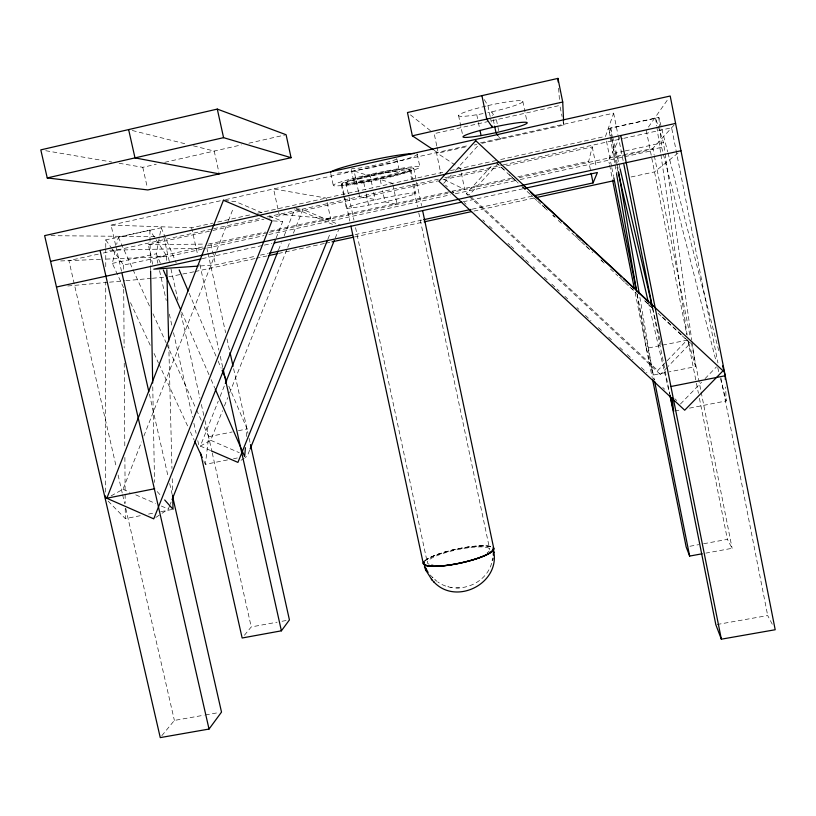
<?xml version="1.0" encoding="UTF-8"?>
<svg xmlns="http://www.w3.org/2000/svg" width="816" height="816" viewBox="0 0 816 816"><rect width="100%" height="100%" fill="white"/><g stroke="black" fill="none" stroke-linecap="round" stroke-linejoin="round"><path stroke-width="0.61" stroke-dasharray="4.08 3.06" d="M105.55 492.099L105.733 281.928M105.743 266.648L105.764 248.809M105.764 247.534L105.764 239.894L149.838 230.132L155.387 238.66M246.432 436.458L247.095 428.951L228.613 385.672M227.47 459.928L205.377 464.335L208.672 436.703L203.949 426.268M160.334 263.089L156.264 253.766L159.548 236.426M159.783 235.192L161.191 227.756L118.32 237.252L116.688 244.382M123.573 287.65L112.343 263.395L115.607 249.135M590.386 169.697L588.693 161.272L592.253 146.9L506.44 165.801M491.64 563.224C485.449 585.245 456.379 595.262 437.835 581.992M480.522 142.82L613.632 113.169L605.513 136.354L498.627 159.967M111.139 495.873L122.992 489.253L141.566 441.925M143.891 436.009L216.352 251.42M216.811 250.237L227.96 221.83M228.429 220.646L233.539 207.631M162.068 513.274L168.3 509.092L169.718 505.543M170.187 504.359L171.125 501.993M276.134 238.068L282.724 221.503L267.495 215.067M210.589 450.524L200.348 446.077L218.239 401.176M220.126 396.443L224.839 384.632M278.531 249.91L281.357 242.821M284.182 235.732L295.015 208.549M200.348 446.077L210.701 440.293L222.523 410.703M224.41 405.97L227.725 397.678M229.612 392.945L287.283 248.523M287.762 247.34L290.598 240.241M293.434 233.141L302.889 209.467L340.425 225.277M327.93 239.017L330.317 233.101M249.614 450.248L247.238 456.144L245.167 457.531M335.192 238.231L338.528 229.979M620.313 136.486L608.603 160.211L609.358 163.955M648.424 127.082L668.753 98.093M161.833 735.695L174.389 720.426L204.153 715.163M244.423 635.236L251.246 626.943L277.103 622.18M443.669 183.406L452.125 174.104M455.512 170.391L478.36 145.289M673.996 125.164L650.393 151.072L517.415 180.163M468.098 195.361L466.242 193.627L491.161 166.382M667.274 367.312L660.399 374.452L657.737 370.535L666.325 361.61M667.182 360.723L686.95 340.19L690.499 343.21L668.141 366.415M680.473 403.981L701.536 382.265M705.044 378.644L716.458 366.884M678.025 153.082L654.524 171.901L630.86 177.031M155.825 517.456L161.027 513.968M241.026 460.306L244.137 458.225M119.156 163.271L142.78 167.311L156.244 164.251M164.801 162.313L241.475 144.871M248.911 143.188L284.845 135.017M484.316 99.623L487.917 105.601L488.468 105.478A34.007 3.458 -12.5 0 1 522.791 101.276A34.007 3.458 -12.5 0 1 492.201 111.721L491.681 111.833A34.068 3.458 -12.5 0 1 487.835 112.649M115.648 245.32L111.068 225.134L224.267 199.91M225.512 199.634L468.088 145.595M434.102 150.297L438.243 153.051L468.098 146.401M474.31 145.013L476.799 144.463M481.777 143.361L563.795 125.093L563.632 121.451M611.99 137.894L610.603 128.051L658.818 117.371L667.672 151.827M610.103 136.129L608.818 128.591L655.595 118.228L657.849 125.174M111.068 225.134L191.648 227.786L212.772 223.115M217.75 222.023L252.542 214.333M257.519 213.231L445.189 171.778M450.401 170.626L497.383 160.242M98.338 254.123L68.911 260.61L116.392 467.588M103.244 253.042L212.435 228.98M213.67 228.704L260.906 218.29M267.118 216.923L438.641 179.122M444.863 177.755L502.034 165.148M503.278 164.873L622.547 138.587M623.781 138.322L671.619 127.775L717.937 362.916M152.694 264.292L148.288 244.688L211.711 230.724M212.945 230.449L263.935 219.218M268.913 218.117L438.039 180.866M443.017 179.775L500.218 167.168M358.785 192.902L359.57 196.554L375.819 199.685A36.72 2.02 -12 0 1 415.528 193.045A36.72 2.02 -12 0 1 385.509 201.715L384.958 201.838A36.791 2.02 -12 0 1 346.708 208.162A36.791 2.02 -12 0 1 375.34 199.798M112.343 263.395L156.264 253.766M611.133 137.17L615.437 153.082L624.056 151.195M625.291 150.919L663.479 142.545L664.918 152.623M208.437 244.055L265.618 232.05M270.586 230.959L450.758 191.485M452.003 191.209L512.897 177.878M517.864 176.786L588.693 161.272M202.429 246.983L156.499 257.04L157.886 263.242M207.397 245.891L268.26 232.57M269.504 232.295L448.586 193.086M449.83 192.811L514.172 178.714M519.139 177.633L652.871 148.349L654.106 154.601M112.169 248.972L123.553 265.108L166.484 255.714L166.617 260.814M617.936 171.197L614.774 157.58L661.633 147.329L659.869 128.602M202.001 249.166L168.198 256.561L103.693 259.192M206.723 248.135L263.884 235.63M268.862 234.539L450.31 194.84M455.277 193.759L516.171 180.428M202.256 258.631L263.15 245.361M264.394 245.096L271.85 243.464M463.202 201.766L522.852 188.771M200.44 265.945L215.567 264.884L255.439 256.234M260.416 255.143L267.893 253.521M355.103 234.59L422.382 219.983M472.209 209.171L532.012 196.187M193.81 271.83L168.861 276.767M195.055 271.555L254.827 258.59M256.071 258.325L267.281 255.887M278.48 253.46L324.554 243.464M325.798 243.199L332.03 241.842M354.44 236.987L422.923 222.136M473.974 211.058L534.99 197.829M208.672 436.703L232.223 431.95M238.415 430.695L247.095 428.951M637.133 294.382L646.354 348.391L687.878 340.017L695.569 366.619L669.314 371.851M233.611 458.704L237.283 457.97M646.354 348.391L653.065 375.095L668.069 372.106M108.13 501.095L125.307 518.629L141.209 515.518M148.543 514.08L153.439 513.121M160.772 511.683L171.788 509.531M674.842 410.999L679.728 410.05M689.51 408.133L726.199 400.942L725.638 387.09M282.04 621.272L286.967 620.364M689.918 546.261L698.659 544.649M703.657 543.731L727.393 539.366L732.115 548.301L705.891 553.105M205.387 714.949L219.035 712.541M717.07 624.505L767.703 615.56L772.313 624.281M67.84 285.988L108.253 282.295M109.507 282.183L124.664 280.796M125.929 280.684L151.184 278.378M152.439 278.256L163.802 277.226M60.68 260.947L102.428 259.243M109.579 250.226L205.652 248.135M148.288 244.688L203.419 244.106M456.328 587.908L459.275 587.897M50.969 235.681L156.131 236.609M273.207 220.881L282.724 221.503M224.665 200.42L235.855 201.715L262.803 213.088M296.137 208.682L302.889 209.467M45.778 150.725L111.69 161.996M447.79 586.571L448.535 586.745M450.738 587.245L451.36 587.398M132.294 130.499L186.089 144.014M193.423 145.85L214.21 151.072L218.974 172.666M392.618 183.386L380.185 179.387A36.832 2.632 -12 0 1 363.783 182.662A36.802 2.632 -12 0 1 341.516 184.62A36.802 2.632 -12 0 1 370.199 176.174L370.78 176.042A36.761 2.632 -12 0 1 410.642 169.912A36.761 2.632 -12 0 1 380.735 179.265L380.185 179.387L381.674 186.405M296.177 209.049L332.479 224.339M210.701 440.293L239.251 452.676M122.992 489.253L129.958 492.313M135.772 494.853L155.519 503.492M161.333 506.042L168.3 509.092M466.242 193.627L469.241 194.983L497.607 163.975L506.002 171.788M444.139 179.53L464.753 189.536L460.357 168.422L456.195 165.679M455.155 164.995L436.448 152.643L440.813 173.512M430.012 574.964L436.948 581.349M410.438 114.883L432.205 132.08M432.215 577.371L432.766 577.871M434.673 579.584L435.193 580.054M496.383 162.547L505.716 171.238M509.449 174.706L516.916 181.662M522.515 186.864L527.187 191.209M530.92 194.687L532.787 196.421M542.12 205.112L544.915 207.713M553.319 215.536L555.186 217.27M574.78 235.508L577.575 238.109M585.98 245.932L589.713 249.4M600.913 259.825L602.779 261.569M619.579 277.195L621.445 278.939M631.706 288.487L633.573 290.231M644.773 300.645L648.506 304.123M649.434 304.99L654.106 309.335M662.5 317.149L681.166 334.519M684.899 337.997L690.499 343.21M506.93 172.655L518.129 183.07M521.863 186.548L530.257 194.361M533.98 197.829L536.785 200.44M537.713 201.307L543.313 206.509M544.241 207.376L548.903 211.721M552.636 215.189L554.503 216.923M558.236 220.402L561.969 223.87M566.63 228.215L574.087 235.161M577.82 238.629L580.615 241.23M581.553 242.097L592.742 252.521M601.137 260.335L605.798 264.67M610.46 269.015L617.926 275.951M621.659 279.429L624.454 282.03M625.393 282.897L629.116 286.375M630.054 287.242L636.582 293.321M644.977 301.124L649.638 305.47M650.566 306.337L653.371 308.938M658.033 313.283L661.766 316.751M662.694 317.618L681.35 334.978M682.278 335.855L686.95 340.19M470.169 195.85L657.737 370.535M469.027 196.228L660.399 374.452M445.536 185.14L447.392 186.874M452.054 191.219L453.92 192.953M464.182 202.511L466.038 204.245M482.827 219.881L484.684 221.615M489.345 225.961L492.15 228.562M507.991 243.321L509.857 245.065M510.796 245.932L515.457 250.267M521.047 255.479L524.78 258.958M525.708 259.825L528.503 262.426M533.164 266.771L535.031 268.505M544.354 277.195L547.148 279.796M551.81 284.141L559.266 291.088M564.866 296.3L567.661 298.901M576.983 307.591L578.85 309.325M585.378 315.404L590.968 320.617M598.424 327.563L603.085 331.898M608.685 337.11L611.48 339.721M619.874 347.534L622.669 350.135M627.331 354.481L632.92 359.693M641.315 367.506L646.904 372.718M652.504 377.93L654.361 379.664M662.755 387.478L664.622 389.222M674.873 398.769L676.739 400.503M157.162 491.548L161.333 496.21M105.764 239.894L111.455 247.962M498.525 136.384L500.432 139.199L499.678 135.538M156.08 239.72L166.484 255.714M493.456 114.77L491.681 111.833L492.487 115.739M130.519 302.665L150.838 346.545M154.051 353.471L158.324 362.712M158.865 363.865L187.731 426.217M190.414 432.001L194.147 440.079M203.776 460.867L205.377 464.335M118.32 237.252L132.508 268.566M133.028 269.719L149.838 306.826M152.99 313.783L166.127 342.771M166.648 343.934L196.064 408.867M196.595 410.03L201.317 420.464M181.662 312.028L209.09 374.942M211.13 379.603L214.679 387.763M161.191 227.756L176.174 262.844M189.159 293.26L216.128 356.429M218.127 361.1L221.126 368.118M658.226 126.337L663.479 142.545M608.818 128.591L610.807 135.935M667.988 153.051L719.182 352.379M661.633 147.329L716.162 361.549M717.733 367.7L718.988 372.626M720.559 378.787L726.199 400.942M610.603 128.051L612.337 135.476M612.622 136.711L618.681 162.68M618.967 163.914L620.119 168.861M652.708 308.601L659.92 339.517M660.205 340.762L661.072 344.464M648.353 302.359L669.599 393.924M118.096 475.024L122.359 493.619M122.645 494.853L124.634 503.533M125.776 508.49L174.389 720.426M115.913 246.514L121.513 271.187M149.399 394.148L168.28 477.36M169.687 483.572L172.217 494.751M163.73 236.671L169.31 261.538M170.972 268.974L177.949 300.064M181.009 313.732L199.961 398.249M201.358 404.461L203.867 415.65M204.979 420.628L211.946 451.697M212.231 452.941L251.246 626.943M142.78 167.311L147.329 187.558M159.559 270.688L166.26 300.472M169.33 314.119L172.4 327.777M173.512 332.734L192.484 417.119M193.882 423.32L196.115 433.255M197.788 440.701L199.186 446.903M207.111 249.359L207.662 251.838M207.937 253.082L225.614 332.673M227.001 338.885L229.48 350.074M233.631 368.73L247.993 433.388M249.094 438.365L250.206 443.343M191.648 227.786L197.605 254.551M199.818 264.486L218.902 350.166M220.279 356.378L222.768 367.557M210.936 244.025L215.567 264.884M358.53 191.678L354.103 170.983L370.199 176.174L372.718 187.996M351.196 169.432L353.685 181.06M345.953 182.815L353.96 220.187M355.562 227.664L427.349 562.734M341.812 183.692L349.819 221.054M341.353 184.885L343.434 194.596M343.699 195.809L346.3 207.947M330.755 173.675L333.254 185.314M392.884 184.62L397.066 204.367L384.958 201.838L382.571 190.618M373.667 192.433L375.238 199.818M363.783 182.662L365.282 189.689M366.19 193.912L368.587 205.163M417.211 154.183L419.903 166.984M413.712 168.32L421.566 205.632M410.978 170.146L415.844 193.219M409.571 169.218L411.672 179.204M412.723 184.192L417.455 206.642M418.771 212.884L489.784 549.668M396.78 158.763L399.473 171.544A23.429 1.693 -12 0 1 363.946 180.387A23.429 1.693 -12 0 1 366.374 176.878A23.429 1.693 -12 0 1 399.473 171.544M436.723 145.768L434.183 133.64L559.817 105.437L562.061 116.494M436.978 146.982L438.243 153.051M476.758 114.719L477.574 118.636M478.38 122.543L479.461 127.755M458.572 115.515L462.509 134.426M496.414 119.677L498.678 130.662M493.292 119.646L494.098 123.542M487.917 105.601L490.171 116.515M490.732 119.238L491.293 121.972M522.821 101.347L526.708 120.35M592.253 146.9L596.425 167.637M563.05 121.4L563.795 125.093M613.632 113.169L617.875 134.405M618.12 135.65L623.108 160.609M652.525 307.826L669.722 393.914M606.472 141.117L611.561 166.515M611.806 167.77L613.561 176.511M637.092 293.872L654.361 380.021M609.613 165.199L612.112 177.674M635.123 292.444L652.137 377.278M654.35 155.846L690.265 337.079M691.499 343.322L700.913 390.823M701.158 392.068L732.115 548.301M646.252 130.193L686.786 334.601M688.031 340.843L696.201 382.051M696.446 383.296L698.425 393.281M699.414 398.279L727.393 539.366M720.895 377.92L767.703 615.56M610.317 137.384L614.825 163.761M615.04 165.016L616.539 173.808M615.437 153.082L617.131 163.118M617.345 164.373L618.62 171.901M639.887 297.33L653.065 375.095M655.595 118.228L656.696 125.786M656.88 127.051L660.736 153.51M660.919 154.775L687.143 334.978M665.101 153.877L691.784 340.18M691.968 341.445L695.569 366.619M612.163 139.128L614.774 157.58M658.818 117.371L659.756 127.357M558.623 88.23L559.654 102.979M168.779 344.913L171.962 468.506M172.217 478.706L172.584 492.721M149.838 230.132L150.603 270.902M152.765 386.825L154.54 482.378M123.553 265.108L123.583 270.208M123.716 289.313L124.124 347.922M124.226 363.202L124.807 447.29M124.879 457.48L125.134 493.15M125.134 494.425L125.195 503.339M125.236 508.439L125.307 518.629M483.072 113.597A34.068 3.458 -12.5 0 1 458.735 115.26A34.068 3.458 -12.5 0 1 488.009 105.58M416.966 153.908A44.319 3.621 -12 0 1 385.774 164.444A44.319 3.621 -12 0 1 334.774 173.247M396.545 158.998A23.44 1.918 -12 0 1 374.932 165.209A23.44 1.918 -12 0 1 351.635 168.657M424.361 561.173A36.057 7.273 -12 0 1 456.124 549.148A36.057 7.273 -12 0 1 491.222 546.598M429.124 564.223A31.906 6.436 -12 0 1 459.643 549.229A31.906 6.436 -12 0 1 487.152 552.85M433.102 565.019A31.906 6.436 -12 0 1 431.511 564.825M425.024 560.755A35.68 7.201 -12 0 1 457.929 548.842A35.68 7.201 -12 0 1 491.569 547.006M424.983 561.01A35.384 7.14 -12 0 1 458.102 548.862A35.384 7.14 -12 0 1 491.732 547.291M330.684 218.902L279.103 214.282L273.574 188.924L326.196 198.064L330.684 218.902M352.135 184.069A44.288 3.203 -12 0 0 419.791 167.321A44.288 3.203 -12 0 0 357.826 177.215A44.288 3.203 -12 0 0 352.135 184.069M358.387 182.458A36.781 2.662 -12 0 0 413.722 168.596A36.781 2.662 -12 0 0 361.243 177.154A36.781 2.662 -12 0 0 358.387 182.458M360.703 181.723A32.538 2.356 -12 0 0 409.591 169.463A32.538 2.356 -12 0 0 363.059 177.062A32.538 2.356 -12 0 0 360.703 181.723"/><path stroke-width="1.22" d="M105.55 495.924L105.55 498.474L154.663 488.743M493.313 555.176L493.435 552.085M245.432 447.739L244.647 456.501L215.189 388.926M492.415 560.419L492.895 558.317M172.074 499.616L275.186 240.434M225.308 383.449L278.052 251.093M327.461 240.19L237.925 462.397L211.732 451.024M250.094 449.075L334.244 240.587M534.5 195.646L593.059 182.927L597.404 172.523L525.331 188.221M669.977 395.168L715.836 624.73L721.354 639.183L775.2 629.738L670.201 96.023L44.635 235.63L160.262 737.603L209.029 729.055L221.513 712.103L172.502 495.985M200.573 453.104L242.148 638L281.398 630.819L289.425 619.915L250.481 444.587M217.291 109.089L40.8 149.879L47.236 177.929L147.859 189.944L291.067 157.692L286.09 134.732L217.291 109.089L223.574 137.659L291.067 157.692M47.236 177.929L223.574 137.659M563.57 120.227L562.724 102.02L557.95 78.397L407.47 112.537L412.355 135.813L433.072 149.603M412.355 135.813L562.724 102.02M50.561 261.355L675.587 123.42M56.477 287.018L680.962 150.736M201.022 258.907L153.796 269.188L197.921 266.118M274.329 242.923L461.958 202.031M269.137 253.256L352.614 235.13M423.626 219.718L470.965 209.437M268.525 255.622L277.236 253.735M332.03 241.842L353.195 237.252M424.167 221.86L471.485 211.599M536.234 197.554L613.428 180.805M670.874 386.519L725.179 375.758L722.66 365.915M652.637 379.777L686.164 546.944L689.653 556.073L702.137 553.789M219.239 173.869L134.997 157.886L128.632 129.581M433.755 581.798C455.665 605.829 499.729 583.919 493.823 551.851M523.852 185.915L526.646 188.506M530.359 191.974L541.528 202.358M544.313 204.959L561.989 221.411M563.856 223.135L574.087 232.662M576.871 235.263L587.112 244.78M590.825 248.248L621.527 276.818M623.383 278.542L633.614 288.068M637.337 291.526L648.506 301.92M650.362 303.654L653.157 306.245M425.656 569.945L431.929 579.87M431.389 579.319L434.275 582.328M164.669 499.953L173.012 509.286L172.645 495.271M497.882 135.456L495.975 132.641L494.629 126.143M424.748 566.273L428.074 572.393M426.115 569.058L426.421 569.69M194.687 441.232L202.174 457.399M163.373 270.076L180.652 309.692M179.173 269.861L188.159 290.924M222.125 370.464L226.613 380.99M424.432 566.712L425.911 570.619M620.119 168.861L652.137 306.133M618.222 172.431L648.067 301.114M669.885 395.158L673.618 411.244L672.109 397.647M100.062 250.43L209.029 729.055M122.074 273.666L148.838 391.66M230.041 352.563L233.07 366.241M223.043 368.801L281.398 630.819M350.89 226.042L423.3 563.632M422.617 210.599L493.853 548.852M479.992 130.356L481.073 135.568A34.027 2.938 -12.4 0 0 495.975 132.641L496.485 132.529A33.966 2.938 -12.4 0 0 527.156 122.655A33.966 2.938 -12.4 0 0 492.966 127.296L492.415 127.418A33.997 2.938 -12.4 0 0 463.529 136.19A33.997 2.938 -12.4 0 0 481.083 135.568M492.14 126.052L492.415 127.418L486.754 119.095L481.919 95.645M591.121 173.308L593.059 182.927M620.792 135.507L721.354 639.183M623.852 164.353L652.025 305.337M613.816 177.755L636.592 291.373M654.605 381.276L689.653 556.073M612.612 180.173L634.379 288.711M616.539 173.808L636.49 290.618M618.62 171.901L639.244 293.566M493.313 548.505L493.915 552.565M557.95 78.397L558.205 82.079M725.179 375.758L725.332 379.542M166.841 269.729L168.677 341.088M150.603 270.902L152.694 383.01M330.511 172.513A44.319 3.621 -12 0 1 330.755 172.105M331.418 171.605A44.319 3.621 -12 0 1 369.883 160.558A44.319 3.621 -12 0 1 413.967 153.53M493.139 547.536A36.057 7.273 -12 0 1 459.479 563.305A36.057 7.273 -12 0 1 423.637 562.061M493.364 548.689A35.68 7.201 -12 0 1 456.481 563.825A35.68 7.201 -12 0 1 423.922 561.989M493.088 549.107A35.384 7.14 -12 0 1 455.522 563.938A35.384 7.14 -12 0 1 424.259 561.887M223.421 200.277L106.825 498.28L153.755 518.854L272.014 220.799L223.421 200.277M475.769 140.699L438.906 181.244L684.706 410.213L723.007 370.801L475.769 140.699"/></g></svg>
